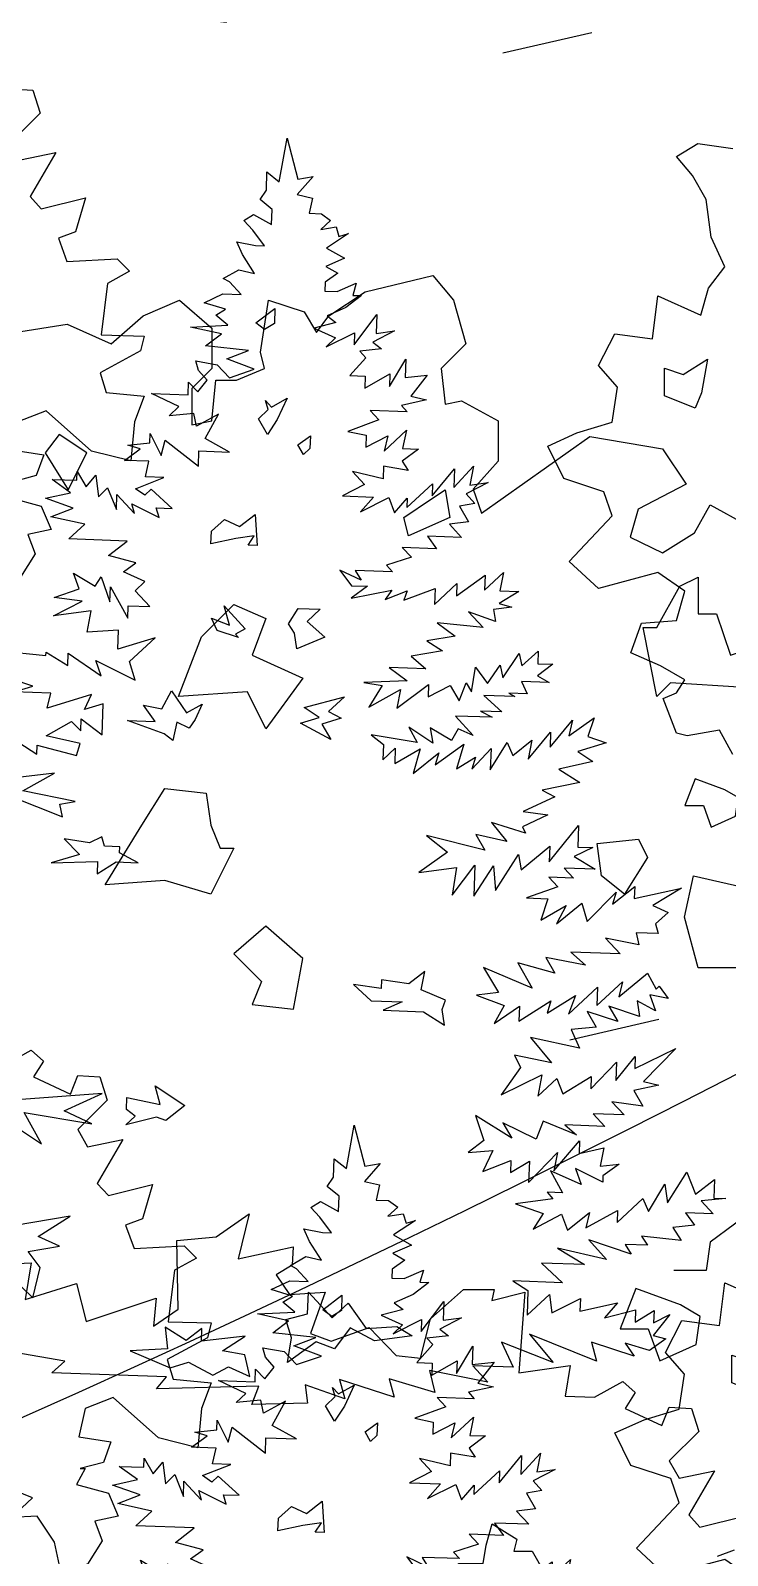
# Model space of a CAD drawing. Header units: inches. Extents: x 11.9 to 85.3, y 21.1 to 37.4.
# Drawn here: x 66.767 to 67.036, y 23.196 to 23.786 of the extents above; entities that cross this region are included whole.
import ezdxf

# ---------------------------------------------------------------- set-up
doc = ezdxf.new("R2010")
doc.units = ezdxf.units.IN
doc.header["$MEASUREMENT"] = 0
doc.layers.add('CAY', color=94, linetype='Continuous')
doc.layers.add('CAY-3', color=61, linetype='Continuous')

# ---------------------------------------------------------------- blocks, each defined once
blk = doc.blocks.new('A$C76451831')
at = {"layer": 'CAY'}
for p, q in [((1479.9, 1929.8), (1538.3, 1944)), ((1538.3, 1944), (1555.9, 1922.7)), ((1288.9, 1909.2), (1320.1, 1922.7)), ((1320.1, 1922.7), (1347.8, 1898.6)), ((1389.7, 1877.9), (1396.8, 1922.7)), ((1396.8, 1922.7), (1427.4, 1912.7)), ((1448.6, 1909.2), (1479.9, 1929.8)), ((1555.9, 1922.7), (1566.6, 1885)), ((1261.1, 1885), (1288.9, 1909.2)), ((1427.4, 1912.7), (1438, 1895)), ((1438, 1895), (1448.6, 1909.2)), ((1178, 1895), (1223.4, 1902.1)), ((1223.4, 1902.1), (1261.1, 1885)), ((1347.8, 1898.6), (1347.8, 1863.8)), ((1566.6, 1885), (1545.3, 1863.8)), ((1393.2, 1863.8), (1389.7, 1877.9)), ((1347.8, 1863.8), (1330.7, 1846.6)), ((1347.8, 1818.9), (1351.4, 1853.7)), ((1351.4, 1853.7), (1369, 1853.7)), ((1369, 1853.7), (1393.2, 1863.8)), ((1545.3, 1863.8), (1548.9, 1833.1)), ((1330.7, 1846.6), (1330.7, 1815.4)), ((1548.9, 1833.1), (1563, 1836)), ((1563, 1836), (1594.3, 1818.9)), ((1330.7, 1815.4), (1347.8, 1818.9)), ((1594.3, 1818.9), (1594.3, 1784.1)), ((1580.1, 1739.3), (1673.3, 1805.4)), ((1673.3, 1805.4), (1735.8, 1794.7)), ((1735.8, 1794.7), (1756.4, 1764.1)), ((1594.3, 1784.1), (1573, 1759.9)), ((1756.4, 1764.1), (1715.1, 1742.8)), ((1573, 1759.9), (1580.1, 1739.3)), ((1715.1, 1742.8), (1708.1, 1718.6)), ((1763.5, 1722.2), (1777.1, 1746.4)), ((1777.1, 1746.4), (1808.3, 1729.3)), ((1735.8, 1705.1), (1763.5, 1722.2)), ((1708.1, 1718.6), (1735.8, 1705.1)), ((1732.8, 1302.8), (1656.2, 1285.1))]:
    blk.add_line(p, q, dxfattribs=at)
for points in [[(4326.7, 2161.8), (4368.9, 2163.9), (4363.7, 2132.3), (4408, 2146), (4416.4, 2113.3), (4476.5, 2133.3), (4474.4, 2109.1), (4495.5, 2123.9), (4494.4, 2182.9), (4528.2, 2186.1), (4556.7, 2206.1), (4547.2, 2167.1), (4594.6, 2177.6), (4593.6, 2161.8), (4579.9, 2153.4), (4591.5, 2136.5), (4622.1, 2138.6), (4609.4, 2102.8), (4627.3, 2096.4), (4660, 2108), (4683.2, 2083.8), (4704.3, 2081.7), (4712.8, 2115.4), (4741.2, 2140.7), (4767.6, 2140.7), (4765.5, 2131.2), (4794, 2138.6), (4788.7, 2069), (4833, 2075.3), (4828.8, 2049), (4854.1, 2047.9), (4878.3, 2061.6), (4888.9, 2052.1), (4880.5, 2038.4), (4912.1, 2023.7), (4918.4, 2039.5), (4937.4, 2038.4), (4943.7, 2018.4), (4918.4, 1993.1), (4926.9, 1978.3), (4957.4, 1984.6), (4935.3, 1946.7), (4944.8, 1936.1), (4982.8, 1945.6)], [(4974.3, 1916.1), (4959.6, 1910.8)], [(1168.1, 1262.9), (1192.3, 1276.6), (1202.9, 1267.1), (1194.4, 1253.4), (1226.1, 1238.6), (1232.4, 1254.5), (1251.4, 1253.4), (1257.7, 1233.4), (1232.4, 1208), (1240.8, 1193.3), (1271.4, 1199.6), (1249.3, 1161.6), (1258.8, 1151.1), (1296.7, 1160.6), (1288.3, 1131.1), (1273.5, 1125.8), (1280.9, 1105.7), (1324.2, 1107.9), (1334.7, 1097.3), (1315.7, 1086.8), (1310.4, 1042.5), (1347.4, 1041.4), (1344.2, 1028.7), (1309.4, 1009.8), (1314.7, 992.9), (1347.4, 989.7), (1338.9, 967.6), (1335.8, 933.8), (1302, 942.3), (1263, 977.1), (1238.7, 967.6), (1233.4, 943.3), (1260.9, 939.1), (1254.5, 921.2), (1234.5, 915.9), (1238.7, 915.9), (1231.3, 902.2), (1258.8, 894.8), (1267.2, 874.8), (1247.2, 870.5), (1253.5, 853.7)], [(1854.1, 680.8), (1842.7, 701.7), (1814.8, 696.9), (1805.7, 699.3), (1794.3, 729.2), (1805.7, 733.9), (1812.8, 745.3), (1792, 757.1), (1766.4, 768.5), (1775.5, 794.1), (1805.7, 796.4), (1812.8, 821.6), (1789.6, 837.7), (1738.5, 824), (1713.4, 847.2), (1750.3, 886.5), (1743.2, 907.3), (1708.6, 918.7), (1694.9, 946.6), (1720, 958), (1750.3, 967.1), (1755, 997.4), (1738.5, 1015.9), (1752.7, 1043.4), (1784.9, 1039.1), (1789.6, 1076), (1826.6, 1059.5), (1833.2, 1082.7), (1847.4, 1101.2), (1835.6, 1126.7), (1831.3, 1159), (1819.5, 1179.8), (1805.7, 1196), (1824.2, 1207.4), (1854.1, 1203)], [(1223.1, 239.9), (1251.6, 212.6), (1257.9, 238.7), (1247.6, 252.6), (1274.4, 257.1), (1256.2, 265.5), (1283.5, 283.1), (1219.2, 272.2)], [(1225.3, 367.6), (1258.9, 345.2), (1244, 372.4), (1302.2, 362.7), (1278.5, 373.9), (1311.2, 388.7), (1241.7, 383.4)], [(1232.3, 644.8), (1276.9, 627), (1274.6, 637.9), (1287.8, 640.2), (1242.8, 649.4), (1270.1, 664.8), (1216.4, 658.5)], [(1228.7, 698), (1254.8, 681.2), (1255.1, 688.9), (1289.2, 680), (1292.3, 690.3), (1263.1, 696.8), (1284.8, 709.2), (1292.7, 701.2), (1293, 711.6), (1311.1, 697.8), (1312.1, 724.6), (1296, 719.7), (1301.9, 732.6), (1263.9, 720.8), (1267.1, 733.8), (1235.4, 734.9), (1251.4, 739.8), (1214.7, 752)], [(1223, 770.3), (1262.8, 766.2), (1262.9, 768.9), (1281.5, 757.4), (1281.9, 768.2), (1310.2, 748.6), (1305.7, 761.9), (1339.5, 744.9), (1334.6, 760.9), (1356.7, 781.5), (1324.6, 771.7), (1325.2, 788), (1298.4, 786.2), (1301.7, 804.7), (1269.4, 800.4), (1293.9, 813.1), (1270, 816.2), (1291.5, 823.6), (1286.5, 837), (1305.2, 825.9), (1310.4, 833.9), (1317.9, 812.3), (1318.3, 825.4), (1333.2, 798.2), (1333.6, 809), (1352.2, 808.4), (1339.5, 822), (1347.9, 829.8), (1329.6, 838.2), (1340.3, 846), (1316.5, 852.2), (1332.8, 864.8), (1282.6, 866.6), (1296.2, 879.2), (1266.9, 885.7), (1286.2, 893.2), (1262.5, 901.7), (1284, 906.4), (1268.1, 917.8), (1289.3, 917.1), (1289.6, 924.8), (1297.3, 911.4), (1305.8, 921.5), (1307.9, 902.9), (1315.9, 910.7), (1323.4, 891.9), (1323.8, 905), (1339.1, 888.6), (1336.7, 896.9), (1360.3, 885.2), (1357.8, 893.4), (1371.4, 892.9), (1353.4, 909.4), (1347.8, 904.2), (1339.8, 909.9), (1364.2, 919.5), (1348.4, 920), (1351.5, 933.5), (1330.3, 934.3), (1343.8, 944.2), (1333.4, 947.3), (1352.1, 949.4), (1352.4, 957.5), (1362.1, 938.6), (1365.3, 951.6), (1394, 929.3), (1394.4, 942.4), (1420.7, 941.5), (1399.8, 953.1), (1411.4, 974), (1392.5, 963.8), (1390.1, 974.8), (1368.8, 972.8), (1377.2, 980.7), (1353.6, 991.9), (1385.3, 990.8), (1385.6, 1001.7), (1393.5, 993.3), (1401.6, 1003.4), (1394.2, 1011.8), (1391.7, 1020.1), (1410.2, 1016.7), (1420.7, 1005.5), (1442.2, 1012.9), (1418.5, 1021.8), (1437.3, 1028.9), (1400.3, 1032.9), (1413.8, 1043.3), (1387.3, 1049.2), (1419.5, 1050.8), (1409, 1059.4), (1417.3, 1064.5), (1398.9, 1070.1), (1415, 1077.7), (1430.9, 1077.2), (1420.8, 1088), (1415.5, 1090.9), (1428.9, 1098.6), (1442.4, 1095.4), (1432.1, 1111.6), (1427, 1122.6), (1443.2, 1119.4), (1450.9, 1119.1), (1441, 1132.6), (1433.1, 1141), (1441.4, 1146.2), (1457, 1137.5), (1457.5, 1150.6), (1447.3, 1159.1), (1452.6, 1167.1), (1453.1, 1182.9), (1463.7, 1174.4), (1470.5, 1211.8), (1479.7, 1176.6), (1492.9, 1178.8), (1479.2, 1163.4), (1492.2, 1160.3), (1489.5, 1147.2), (1499.9, 1146.8), (1507.9, 1141.1), (1499.4, 1133.3), (1512.7, 1135.5), (1515.1, 1127.3), (1523.3, 1129.7), (1504.3, 1117.2), (1519.9, 1108.5), (1503.8, 1101.4), (1514, 1095.6), (1503.3, 1087.8), (1503, 1080.1), (1513.4, 1079.7), (1530, 1086.9), (1526.9, 1076.5), (1534.6, 1076.3), (1521.1, 1065.9), (1505, 1058.7), (1512.5, 1053), (1493.8, 1048.2), (1512, 1039.9), (1504.1, 1032), (1528.5, 1044.3), (1528.1, 1033.9), (1547.6, 1060), (1547.1, 1043.7), (1563, 1045.8), (1544.1, 1036.1), (1551.6, 1030.3), (1532.9, 1028.3), (1538.2, 1022.7), (1524.5, 1007.3), (1537.6, 1006.8), (1537.3, 996.4), (1559, 1008.8), (1558.6, 997.9), (1572.6, 1021.5), (1572, 1005.6), (1591.1, 1007.7), (1576.9, 989.6), (1590.4, 986.4), (1568.9, 981.7), (1573.7, 976.1), (1542, 977.2), (1549.5, 969.2), (1522.8, 959.3), (1538.6, 956), (1538.2, 945.6), (1557.1, 955.4), (1554, 942.3), (1573.2, 960.2), (1569.9, 944.5), (1583.5, 944), (1569.5, 933.6), (1574.7, 925.7), (1553.5, 929.2), (1553.1, 918.3), (1526.6, 924.7), (1537.1, 913.4), (1518.2, 903.7), (1544.9, 902.7), (1533.5, 890), (1558, 902.3), (1563, 889), (1573.8, 901.7), (1573.5, 893.6), (1595.6, 914.1), (1595.2, 903.7), (1614.6, 927.1), (1614, 910.8), (1631, 929.2), (1627.7, 913), (1643.6, 915.2), (1624.7, 905.4), (1632.1, 897), (1618.9, 894.7), (1626.6, 881.3), (1610.2, 879.2), (1620.7, 867.9), (1591.3, 868.9), (1599.1, 858.2), (1569.6, 859.3), (1577.5, 850.8), (1556, 843.9), (1561.2, 838.3), (1529.1, 839.4), (1534.2, 831), (1515.9, 839.8), (1525.9, 826.3), (1539.5, 825.9), (1525.5, 815.5), (1560.6, 822.4), (1554.9, 814.4), (1573.8, 821.9), (1570.8, 813.9), (1597.8, 823.8), (1597.4, 810.2), (1616.6, 828.2), (1616.2, 817.7), (1640.9, 835.5), (1640.4, 822.3), (1656.8, 837.6), (1653.5, 821.9), (1669.8, 821.3), (1653.1, 811), (1663.9, 807.9), (1648, 805.8), (1649.9, 795.3), (1626.6, 803.8), (1639.3, 790.2), (1599.5, 794.3), (1615, 782.9), (1590.8, 778.7), (1604.1, 770.1), (1577.2, 765.6), (1590, 754.7), (1558.3, 755.8), (1573.8, 744.4), (1536.6, 743), (1552.3, 740.2), (1540.8, 721.6), (1568.1, 736.9), (1564.8, 720.7), (1592.2, 741.1), (1591.9, 730.6), (1610.8, 740.4), (1618.5, 727), (1624.5, 742.7), (1629.2, 734.8), (1632.6, 756), (1643, 742), (1654, 757.9), (1656.3, 747), (1670.2, 767.8), (1672.6, 757.3), (1686.6, 770), (1686.2, 759.1), (1699.3, 758.6), (1685.9, 748.7), (1696.1, 742.9), (1672.1, 743.7), (1677.2, 733.1), (1661.3, 733.7), (1666.6, 730.8), (1639.9, 731.7), (1655.3, 717.6), (1636.8, 718.2), (1647, 712.9), (1615.3, 714), (1630.6, 697.1), (1617.6, 703), (1611.9, 692.8), (1593.7, 703.8), (1595.9, 690.6), (1575.1, 704.5), (1582.3, 691.1), (1542.7, 697.9), (1553.3, 689.4), (1552.8, 676.3), (1563.6, 686.3), (1563.1, 673.2), (1584.9, 685.6), (1579.1, 664.5), (1601.1, 682.3), (1598, 672), (1622.6, 689.7), (1616.4, 668.6), (1632.6, 678.5), (1629.6, 668.1), (1646.1, 686.1), (1645.4, 667.6), (1659.8, 691.1), (1664.9, 680), (1681.2, 693.1), (1677.9, 676.9), (1697.3, 700.2), (1696.8, 687.1), (1716.2, 710.4), (1713, 696.9), (1734.9, 712.5), (1729.3, 696.4), (1745, 690.8), (1720.7, 683.5), (1733.6, 674.9), (1704.3, 668.2), (1722.5, 656.7), (1690.1, 650.1), (1700.8, 644.3), (1673.6, 631.7), (1694.8, 628.7), (1673.2, 618.6), (1675.7, 613), (1646.5, 622.2), (1659.6, 605.9), (1633, 611.8), (1640.7, 598.4), (1590.4, 611), (1608.5, 596.8), (1583.9, 579.1), (1616.2, 583.4), (1612.6, 559.5), (1632.1, 585.5), (1631.2, 558.8), (1648, 585), (1649.9, 563.6), (1669.6, 594.7), (1671.9, 581.4), (1696.6, 601.9), (1696.1, 588.3), (1721.2, 619.6), (1720.6, 601), (1733.7, 600.6), (1717.6, 593), (1735.8, 581.9), (1709.1, 582.8), (1716.9, 574.4), (1695.7, 575.2), (1703.5, 566.7), (1676.5, 557.2), (1695, 556.6), (1688.9, 538.2), (1710.7, 550.6), (1702.4, 535), (1724.3, 552.8), (1728.8, 536.8), (1753.7, 562.3), (1750.6, 551.9), (1769.7, 567.1), (1769.3, 556.7), (1810, 565.7), (1785.4, 550.7), (1798.4, 544.8), (1787.6, 534.8), (1790, 526.5), (1771, 527.2), (1773.4, 516.7), (1744.6, 522.7), (1757.2, 509.1), (1714.7, 510.6), (1727.4, 499.2), (1693.2, 505.9), (1700.9, 492.5), (1669.1, 501.3), (1681.4, 479.5), (1639.5, 497.3), (1652.3, 475.6), (1633.6, 473.5), (1657.4, 464.5), (1648.7, 449), (1670.5, 464.1), (1670, 450.9), (1697.4, 468.6), (1694.3, 457.8), (1718.8, 473.3), (1712.8, 457.1), (1737.7, 480.3), (1737.1, 464.5), (1759.1, 485), (1755.9, 472), (1780.7, 492.4), (1788.3, 478.5), (1790.7, 481.2), (1798.5, 470.5), (1782.7, 473.7), (1787.7, 460), (1771.7, 468.7), (1773.9, 455), (1747.5, 464.1), (1755.2, 450.7), (1728.8, 459.3), (1736.5, 445.9), (1715.1, 443.9), (1722.2, 427.8), (1680, 437), (1698.2, 415), (1666.3, 421.6), (1671.3, 411), (1654.7, 387.5), (1689.7, 404.9), (1686.3, 386.4), (1702.7, 401.7), (1707.7, 388.4), (1732.3, 403.4), (1731.9, 392.6), (1754, 415.8), (1753.4, 400), (1770, 420.7), (1769.7, 410.3), (1805.2, 427.6), (1777.4, 399.1), (1790.4, 396), (1769, 391.3), (1776.7, 377.8), (1750.1, 381.5), (1760.6, 370.2), (1733.8, 371.2), (1743.9, 360.4), (1709.5, 361.6), (1719.6, 353.1), (1691, 365), (1685, 349.3), (1656.1, 363.5), (1663.8, 350.1), (1632.7, 369.7), (1639.7, 348.2), (1626.2, 337.8), (1647.6, 339.7), (1638.8, 321.5), (1663.1, 331), (1662.7, 320.6), (1679, 330.5), (1678.3, 311.9), (1703.2, 337.8), (1700, 322), (1722.2, 348), (1721.8, 337.1), (1743.2, 341.8), (1740, 326.1), (1756.3, 327.8), (1742.4, 317.8), (1742.2, 312.4), (1718.6, 324.1), (1723.6, 310.3), (1697.2, 322.1), (1707.5, 303.2), (1694.3, 303.7), (1699.1, 298), (1667.2, 293.7), (1691, 285.2), (1682.3, 271.9), (1706.8, 284.6), (1711.8, 270.9), (1730.9, 286.1), (1727.7, 273), (1755, 287.9), (1754.6, 277.5), (1776.6, 298.1), (1781.7, 287), (1795.6, 310.5), (1797.8, 294.6), (1814.6, 320.8), (1822.1, 301.9), (1838.4, 314.5), (1837.8, 298.6), (1848.2, 298.3), (1826.8, 296.3), (1837.3, 285.1), (1813.3, 285.9), (1821.1, 275.2), (1802.5, 273.1), (1809.8, 262), (1775.5, 265.9), (1780.6, 258), (1761.6, 258.7), (1766.8, 250.4), (1730.1, 262.5), (1745.3, 245.7), (1703.1, 255.3), (1726.6, 241.3), (1689.5, 242.6), (1707.5, 225.7), (1664.9, 227.2), (1677.8, 219), (1677, 197.7), (1696.2, 215.6), (1698.4, 199.7), (1722.9, 212), (1722.5, 201.1), (1754.9, 208.2), (1743.6, 195.4), (1770.5, 202.2), (1770.2, 191.8), (1786.4, 201.6), (1786, 191.2), (1799.9, 198.4), (1785.6, 180.3), (1796.4, 177.2), (1782.5, 167.3), (1761.4, 173.5), (1769.1, 162.3), (1732.4, 174.5), (1736.8, 158), (1679.2, 181.3), (1699.6, 157), (1654.9, 174.5), (1665, 152.8), (1630.2, 154), (1643.3, 140), (1592.9, 149.9), (1597.7, 131.1), (1558.2, 142.9), (1562.6, 126.9), (1515.6, 142.2), (1520, 125.7), (1486, 137.8), (1488.1, 121.8), (1440.1, 120.8), (1446.1, 136.4), (1358.1, 134.1), (1366.6, 144.6), (1267.9, 148.1), (1279.1, 158.1), (1199.4, 171.8)], [(1253.5, 853.7), (1240.8, 833.6), (1217.6, 828.4), (1212.4, 852.6), (1197.6, 874.8), (1175.4, 873.7), (1193.4, 890.6), (1170.2, 900.1)], [(1484.5, 939.3), (1479.8, 947.6), (1490.5, 955.4), (1490.1, 944.5), (1484.5, 939.3)]]:
    blk.add_lwpolyline(points, dxfattribs=at)
for points in [[(4784.5, 1915.2), (4800.4, 1915.2), (4810.9, 1896.7), (4805.6, 1883.5), (4784.5, 1870.3), (4752.8, 1870.3), (4739.6, 1886.1), (4737, 1904.6), (4758.1, 1904.6), (4760.8, 1920.5), (4766, 1939), (4787.2, 1925.7)], [(1240.2, 1791.1), (1216.4, 1806.9), (1204.5, 1791.1), (1224.3, 1759.4)], [(1537.1, 1751.5), (1548.9, 1759.4), (1552.9, 1735.6), (1517.3, 1719.8), (1513.3, 1735.6)], [(1750.8, 1676.2), (1766.7, 1684.2), (1766.7, 1652.5), (1782.5, 1652.5), (1794.4, 1616.8), (1818.1, 1624.8), (1806.3, 1589.1), (1742.9, 1593.1), (1731.1, 1581.2), (1719.2, 1640.6), (1731.1, 1640.6)], [(1339.1, 1632.7), (1366.8, 1660.4), (1394.5, 1648.5), (1382.7, 1616.8), (1426.2, 1597), (1394.5, 1553.5), (1378.7, 1585.2), (1319.3, 1581.2)], [(1287.7, 1470.3), (1307.5, 1502), (1343.1, 1498), (1347, 1470.3), (1355, 1450.5), (1366.8, 1450.5), (1347, 1410.9), (1307.5, 1422.8), (1256, 1418.8)], [(1754.8, 1391.1), (1762.7, 1426.7), (1814.2, 1414.8), (1822.1, 1442.6), (1818.1, 1470.3), (1841.9, 1478.2), (1877.5, 1466.3), (1865.7, 1410.9), (1841.9, 1395), (1837.9, 1359.4), (1818.1, 1347.5), (1766.7, 1347.5)], [(1683.5, 1426.7), (1679.6, 1454.5), (1715.2, 1458.4), (1723.1, 1442.6), (1703.3, 1410.9)], [(1418.3, 1311.9), (1426.2, 1355.4), (1394.5, 1383.2), (1366.8, 1359.4), (1390.6, 1335.6), (1382.7, 1315.8)], [(1443.6, 1052.7), (1459.9, 1065.3), (1459.5, 1052.2), (1451.1, 1047)], [(1795.5, 989.9), (1795.5, 1013.7), (1811.3, 1008.4), (1832.5, 1021.6), (1827.2, 992.6), (1821.9, 979.4)], [(1445.7, 970.1), (1454.1, 978), (1451.7, 985.8), (1456.9, 980.2), (1470.4, 987.9), (1462, 969.6), (1453.4, 956.7)], [(1444.6, 860.9), (1436.9, 861.2), (1442.2, 869.2), (1426.3, 867), (1404.8, 862.3), (1405.2, 873.2), (1416.4, 883.2), (1429.3, 877.3), (1442.8, 887.7)], [(1428.7, 781.7), (1410.3, 787.8), (1405.3, 798.4), (1420.9, 792.4), (1416.1, 808.9), (1434.4, 789.2), (1426.1, 784.5)], [(1476.9, 785.4), (1471.7, 793.3), (1479.9, 806.6), (1498.9, 806), (1487.6, 795.5), (1503, 781.8), (1478.7, 771.8)], [(1364.6, 698.7), (1332.9, 710.2), (1356.9, 709.4), (1346.9, 723.3), (1362.7, 720.1), (1370.9, 735.6), (1383.8, 716.6), (1397.3, 724.3), (1391.3, 710.9), (1386.1, 703.4), (1375.4, 708.7), (1372.1, 693)], [(1485.1, 721.2), (1519.8, 730.4), (1506.2, 717.8), (1516.9, 712), (1500.4, 707.1), (1508.1, 693.7), (1481.9, 707.7), (1497.9, 712.6)], [(1313.2, 601.7), (1310.8, 609.9), (1300.2, 604.8), (1278.6, 608.3), (1291.7, 594.7), (1267.4, 587.4), (1307.3, 588.7), (1306.9, 577.9), (1323.2, 588.2), (1342.2, 587.5), (1326.2, 596.2), (1326.3, 601.2)], [(1603.8, 461), (1606.8, 469), (1585.8, 477.9), (1589, 493.7), (1575.1, 483.3), (1551.6, 486.8), (1551.4, 479.1), (1527.5, 482.7), (1542.8, 468.5), (1569.5, 467.6), (1553, 460.5), (1587.8, 459.2), (1606, 447.7)], [(1332, 374.8), (1332.4, 385.2), (1361.2, 379.2), (1356.8, 395.2), (1382.5, 378.5), (1366.1, 365.4), (1358.1, 368.4), (1331.6, 361.7), (1339.5, 369.1)], [(1474.2, 178.1), (1469.4, 194.1), (1488.1, 198.9), (1488.8, 217.4), (1509.3, 195.4), (1522.9, 208.1), (1538.4, 186.2), (1564.8, 188), (1578.1, 179.9), (1545.8, 175.6), (1524.8, 186.7), (1511.1, 168.6), (1495.4, 174.6), (1470.8, 156.9)], [(1809, 206.5), (1770.6, 220.7), (1757.1, 185.9), (1781.3, 185.9), (1791.3, 158.2), (1822.5, 172.3), (1826.1, 196.5)], [(1438.2, 144.9), (1433.9, 163.6), (1414.9, 167), (1434.4, 179.5), (1396.7, 175.3), (1397, 186.2), (1383.5, 175.8), (1365.4, 187.3), (1367.4, 168.6), (1335.2, 167), (1369.6, 152.2), (1385.6, 157.1), (1406.5, 146), (1419.9, 153.2)]]:
    blk.add_lwpolyline(points, close=True, dxfattribs=at)
at = {"layer": 'CAY-3'}
for p, q in [((1876.7, 291.7), (1834.8, 260.5)), ((1834.8, 260.5), (1831.3, 236.3)), ((1831.3, 236.3), (1803.5, 236.3))]:
    blk.add_line(p, q, dxfattribs=at)
blk.add_lwpolyline([(1847.4, 650.5), (1821.8, 660), (1812.8, 636.8), (1828.9, 636.8), (1835.6, 618.3), (1856.4, 627.7), (1858.8, 643.8)], close=True, dxfattribs=at)

msp = doc.modelspace()

# ---------------------------------------------------------------- linework, layer by layer
msp.add_lwpolyline([(61.45857, 23.79135, 0.283451), (67.06144, 23.39384), (67.06144, 24.37715)], format="xyb")

# ---------------------------------------------------------------- block references
at = {"layer": 'CAY', "xscale": 0.0004489089019145984, "yscale": 0.0004489089019145984, "zscale": 0.0004489089019145984}
for p in [(66.20592, 23.20052), (66.23183, 22.81876), (64.80582, 22.33817)]:
    msp.add_blockref('A$C76451831', p, dxfattribs=at)

doc.saveas('drawing.dxf')
